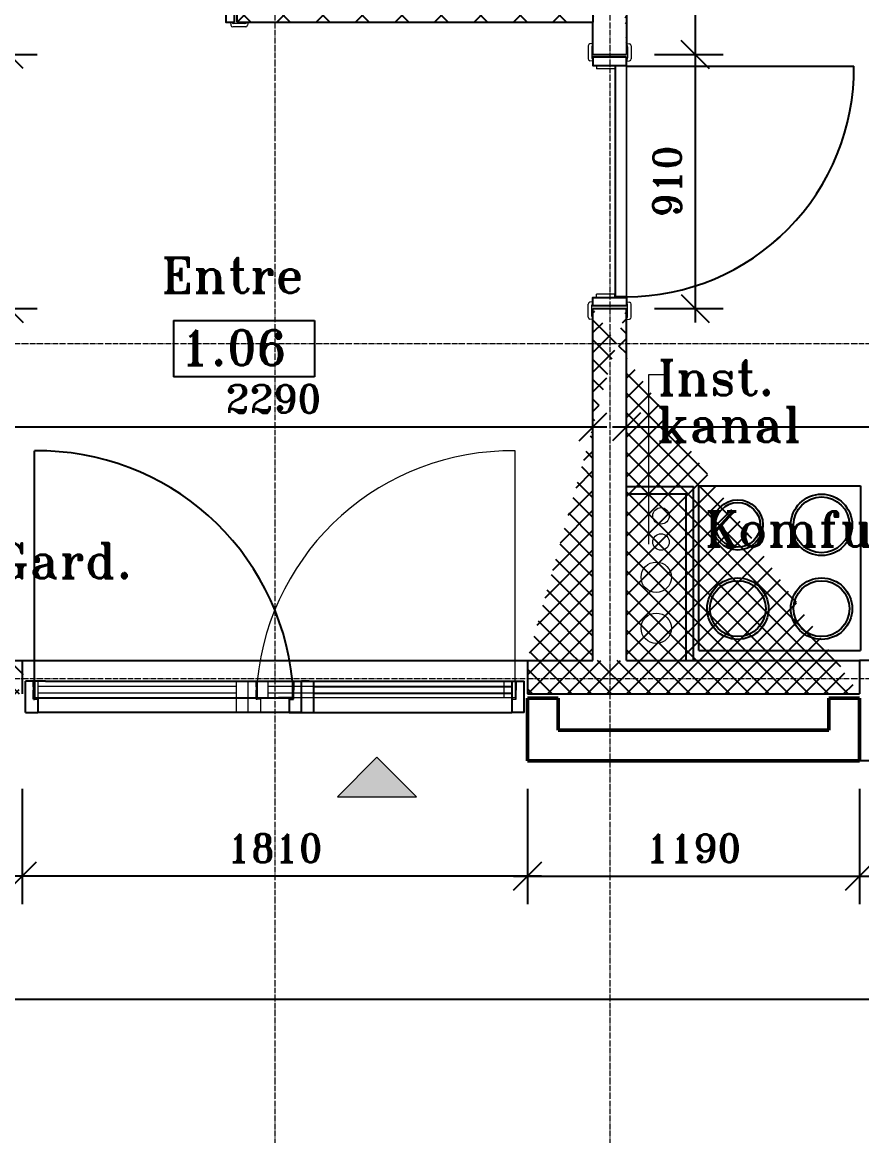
# Model space of a CAD drawing. Header units: millimetres. Extents: x -2 to 21000, y -2 to 14850.
# Drawn here: x 5852 to 8860, y 4951 to 8938 of the extents above; entities that cross this region are included whole.
import ezdxf

# ---------------------------------------------------------------- set-up
doc = ezdxf.new("R2010")
doc.units = ezdxf.units.MM
doc.linetypes.add('CENTERLINE', pattern=[27, 20, -3, 1, -3])
for name, color, linetype, lineweight in [('BETON', 1, 'Continuous', 25), ('DIM', 4, 'Continuous', 18), ('GASBETON', 2, 'Continuous', 25), ('MODUL', 8, 'CENTERLINE', 18), ('VINDUERDØRE', 6, 'Continuous', 18), ('YDER', 3, 'Continuous', 50)]:
    doc.layers.add(name, color=color, linetype=linetype, lineweight=lineweight)
for name, color, linetype in [('KONTUR', 7, 'Continuous'), ('SIGNATUR', 8, 'Continuous'), ('TEKST', 1, 'Continuous'), ('VVS', 191, 'Continuous')]:
    doc.layers.add(name, color=color, linetype=linetype)
doc.styles.add('ROMANT', font='romant.shx')
doc.dimstyles.new('MOLLEN', dxfattribs={"dimscale": 50, "dimtxt": 2, "dimasz": 2, "dimexe": 2, "dimexo": 2, "dimgap": 1, "dimtad": 1, "dimtoh": 1, "dimdec": 0, "dimzin": 0, "dimdsep": 46, "dimtxsty": 'ROMANT', "dimblk": 'OBLIQUE', "dimcen": 0, "dimdle": 1, "dimadec": 0, "dimazin": 0, "dimtfac": 1, "dimtdec": 0, "dimtix": 1, "dimtofl": 0, "dimtmove": 1, "dimatfit": 3, "dimldrblk": 'KRYDS', "dimfxl": 1, "dimtolj": 1, "dimtzin": 0, "dimarcsym": 0})
pattern_1 = [(45, (0, 0), (-35.35534, 35.35534), []), (135, (0, 0), (-35.35534, -35.35534), [])]

# ---------------------------------------------------------------- blocks, each defined once
blk = doc.blocks.new('_Oblique')
at = {"color": 0, "linetype": 'ByBlock', "lineweight": -2}
blk.add_line((-0.5, -0.5), (0.5, 0.5), dxfattribs=at)
blk = doc.blocks.new('*D80')
at = {"layer": 'DefPoints', "color": 0, "transparency": 16777216}
for p in [(2862.3, 6292.7), (17852.3, 5880.2), (17852.3, 5439.5)]:
    blk.add_point(p, dxfattribs=at)
at = {"layer": 'DIM', "color": 0, "lineweight": -2, "transparency": 16777216}
for p, q in [((2862.3, 6192.7), (2862.3, 5339.5)), ((17852.3, 5780.2), (17852.3, 5339.5)), ((2812.3, 5439.5), (17902.3, 5439.5))]:
    blk.add_line(p, q, dxfattribs=at)
at = {"layer": 'DIM', "color": 0, "lineweight": -2, "transparency": 16777216, "xscale": 100, "yscale": 100, "zscale": 100, "rotation": 180}
blk.add_blockref('_Oblique', (2862.3, 5439.5), dxfattribs=at)
at = {"layer": 'DIM', "color": 0, "lineweight": -2, "transparency": 16777216, "xscale": 100, "yscale": 100, "zscale": 100}
blk.add_blockref('_Oblique', (17852.3, 5439.5), dxfattribs=at)
at = {"layer": 'DIM', "color": 0, "transparency": 16777216, "insert": (10357.3, 5539.5), "char_height": 100, "attachment_point": 5, "style": 'ROMANT'}
blk.add_mtext('\\A1;14990', dxfattribs=at)
blk = doc.blocks.new('KRYDS')
at = {"color": 4}
for p, q in [((0, -1.5), (0, 1.5)), ((-1.5, 0), (1.5, 0))]:
    blk.add_line(p, q, dxfattribs=at)
blk.add_circle((0, 0), 0.75, dxfattribs=at)
blk = doc.blocks.new('*D81')
at = {"layer": 'DefPoints', "color": 0, "transparency": 16777216}
for p in [(7662.3, 6292.7), (8852.3, 6292.7), (8852.3, 5880.2)]:
    blk.add_point(p, dxfattribs=at)
at = {"layer": 'DIM', "color": 0, "lineweight": -2, "transparency": 16777216}
for p, q in [((7662.3, 6192.7), (7662.3, 5780.2)), ((8852.3, 6192.7), (8852.3, 5780.2)), ((7612.3, 5880.2), (8902.3, 5880.2))]:
    blk.add_line(p, q, dxfattribs=at)
at = {"layer": 'DIM', "color": 0, "lineweight": -2, "transparency": 16777216, "xscale": 100, "yscale": 100, "zscale": 100, "rotation": 180}
blk.add_blockref('_Oblique', (7662.3, 5880.2), dxfattribs=at)
at = {"layer": 'DIM', "color": 0, "lineweight": -2, "transparency": 16777216, "xscale": 100, "yscale": 100, "zscale": 100}
blk.add_blockref('_Oblique', (8852.3, 5880.2), dxfattribs=at)
at = {"layer": 'DIM', "color": 0, "transparency": 16777216, "insert": (8257.3, 5980.2), "char_height": 100, "attachment_point": 5, "style": 'ROMANT'}
blk.add_mtext('\\A1;1190', dxfattribs=at)
blk = doc.blocks.new('*D82')
at = {"layer": 'DefPoints', "color": 0, "transparency": 16777216}
for p in [(8852.3, 6292.7), (9462.3, 6292.7), (9462.3, 5880.2)]:
    blk.add_point(p, dxfattribs=at)
at = {"layer": 'DIM', "color": 0, "lineweight": -2, "transparency": 16777216}
for p, q in [((8852.3, 6192.7), (8852.3, 5780.2)), ((9462.3, 6192.7), (9462.3, 5780.2)), ((8802.3, 5880.2), (9512.3, 5880.2))]:
    blk.add_line(p, q, dxfattribs=at)
at = {"layer": 'DIM', "color": 0, "lineweight": -2, "transparency": 16777216, "xscale": 100, "yscale": 100, "zscale": 100, "rotation": 180}
blk.add_blockref('_Oblique', (8852.3, 5880.2), dxfattribs=at)
at = {"layer": 'DIM', "color": 0, "lineweight": -2, "transparency": 16777216, "xscale": 100, "yscale": 100, "zscale": 100}
blk.add_blockref('_Oblique', (9462.3, 5880.2), dxfattribs=at)
at = {"layer": 'DIM', "color": 0, "transparency": 16777216, "insert": (9157.3, 5980.2), "char_height": 100, "attachment_point": 5, "style": 'ROMANT'}
blk.add_mtext('\\A1;610', dxfattribs=at)
blk = doc.blocks.new('*D61')
at = {"layer": 'DefPoints', "color": 0, "transparency": 16777216}
for p in [(5852.3, 6292.7), (7662.3, 6292.7), (5852.3, 5880.2)]:
    blk.add_point(p, dxfattribs=at)
at = {"layer": 'DIM', "color": 0, "lineweight": -2, "transparency": 16777216}
for p, q in [((5852.3, 6192.7), (5852.3, 5780.2)), ((7662.3, 6192.7), (7662.3, 5780.2)), ((7712.3, 5880.2), (5802.3, 5880.2))]:
    blk.add_line(p, q, dxfattribs=at)
at = {"layer": 'DIM', "color": 0, "lineweight": -2, "transparency": 16777216, "xscale": 100, "yscale": 100, "zscale": 100, "rotation": 180}
blk.add_blockref('_Oblique', (5852.3, 5880.2), dxfattribs=at)
at = {"layer": 'DIM', "color": 0, "lineweight": -2, "transparency": 16777216, "xscale": 100, "yscale": 100, "zscale": 100}
blk.add_blockref('_Oblique', (7662.3, 5880.2), dxfattribs=at)
at = {"layer": 'DIM', "color": 0, "transparency": 16777216, "insert": (6757.3, 5980.2), "char_height": 100, "attachment_point": 5, "style": 'ROMANT'}
blk.add_mtext('\\A1;1810', dxfattribs=at)
blk = doc.blocks.new('*D62')
at = {"layer": 'DefPoints', "color": 0, "transparency": 16777216}
for p in [(4662.3, 6292.7), (5852.3, 6292.7), (4662.3, 5880.2)]:
    blk.add_point(p, dxfattribs=at)
at = {"layer": 'DIM', "color": 0, "lineweight": -2, "transparency": 16777216}
for p, q in [((4662.3, 6192.7), (4662.3, 5780.2)), ((5852.3, 6192.7), (5852.3, 5780.2)), ((5902.3, 5880.2), (4612.3, 5880.2))]:
    blk.add_line(p, q, dxfattribs=at)
at = {"layer": 'DIM', "color": 0, "lineweight": -2, "transparency": 16777216, "xscale": 100, "yscale": 100, "zscale": 100, "rotation": 180}
blk.add_blockref('_Oblique', (4662.3, 5880.2), dxfattribs=at)
at = {"layer": 'DIM', "color": 0, "lineweight": -2, "transparency": 16777216, "xscale": 100, "yscale": 100, "zscale": 100}
blk.add_blockref('_Oblique', (5852.3, 5880.2), dxfattribs=at)
at = {"layer": 'DIM', "color": 0, "transparency": 16777216, "insert": (5257.3, 5980.2), "char_height": 100, "attachment_point": 5, "style": 'ROMANT'}
blk.add_mtext('\\A1;1190', dxfattribs=at)
blk = doc.blocks.new('*D31')
at = {"layer": 'DefPoints', "color": 0, "transparency": 16777216}
for p in [(8017.3, 12522.7), (8017.3, 8822.5), (8263.5, 8822.5)]:
    blk.add_point(p, dxfattribs=at)
at = {"layer": 'DIM', "color": 0, "lineweight": -2, "transparency": 16777216}
for p, q in [((8263.5, 12572.7), (8263.5, 8772.5)), ((8117.3, 12522.7), (8363.5, 12522.7)), ((8117.3, 8822.5), (8363.5, 8822.5))]:
    blk.add_line(p, q, dxfattribs=at)
at = {"layer": 'DIM', "color": 0, "lineweight": -2, "transparency": 16777216, "xscale": 100, "yscale": 100, "zscale": 100}
for p, rotation in [((8263.5, 12522.7), 90), ((8263.5, 8822.5), 270)]:
    blk.add_blockref('_Oblique', p, dxfattribs=dict(at, rotation=rotation))
at = {"layer": 'DIM', "color": 0, "transparency": 16777216, "insert": (8163.5, 10672.6), "char_height": 100, "attachment_point": 5, "rotation": 90, "style": 'ROMANT'}
blk.add_mtext('\\A1;3700', dxfattribs=at)
blk = doc.blocks.new('*D32')
at = {"layer": 'DefPoints', "color": 0, "transparency": 16777216}
for p in [(8017.3, 8822.5), (8017.3, 7912.5), (8263.5, 7912.5)]:
    blk.add_point(p, dxfattribs=at)
at = {"layer": 'DIM', "color": 0, "lineweight": -2, "transparency": 16777216}
for p, q in [((8263.5, 8872.5), (8263.5, 7862.5)), ((8117.3, 8822.5), (8363.5, 8822.5)), ((8117.3, 7912.5), (8363.5, 7912.5))]:
    blk.add_line(p, q, dxfattribs=at)
at = {"layer": 'DIM', "color": 0, "lineweight": -2, "transparency": 16777216, "xscale": 100, "yscale": 100, "zscale": 100}
for p, rotation in [((8263.5, 8822.5), 90), ((8263.5, 7912.5), 270)]:
    blk.add_blockref('_Oblique', p, dxfattribs=dict(at, rotation=rotation))
at = {"layer": 'DIM', "color": 0, "transparency": 16777216, "insert": (8163.5, 8367.5), "char_height": 100, "attachment_point": 5, "rotation": 90, "style": 'ROMANT'}
blk.add_mtext('\\A1;910', dxfattribs=at)
blk = doc.blocks.new('*D43')
at = {"layer": 'DefPoints', "color": 0, "transparency": 16777216}
for p in [(5607.3, 8822.5), (5607.3, 7912.5), (5806.2, 7912.5)]:
    blk.add_point(p, dxfattribs=at)
at = {"layer": 'DIM', "color": 0, "lineweight": -2, "transparency": 16777216}
for p, q in [((5806.2, 8872.5), (5806.2, 7862.5)), ((5707.3, 8822.5), (5906.2, 8822.5)), ((5707.3, 7912.5), (5906.2, 7912.5))]:
    blk.add_line(p, q, dxfattribs=at)
at = {"layer": 'DIM', "color": 0, "lineweight": -2, "transparency": 16777216, "xscale": 100, "yscale": 100, "zscale": 100}
for p, rotation in [((5806.2, 8822.5), 90), ((5806.2, 7912.5), 270)]:
    blk.add_blockref('_Oblique', p, dxfattribs=dict(at, rotation=rotation))
at = {"layer": 'DIM', "color": 0, "transparency": 16777216, "insert": (5706.2, 8367.5), "char_height": 100, "attachment_point": 5, "rotation": 90, "style": 'ROMANT'}
blk.add_mtext('\\A1;910', dxfattribs=at)
blk = doc.blocks.new('*D46')
at = {"layer": 'DefPoints', "color": 0, "transparency": 16777216}
for p in [(5806.2, 7912.5), (5607.3, 6652.7), (5806.2, 6652.7)]:
    blk.add_point(p, dxfattribs=at)
at = {"layer": 'DIM', "color": 0, "lineweight": -2, "transparency": 16777216}
for p, q in [((5806.2, 7962.5), (5806.2, 6602.7)), ((5707.3, 6652.7), (5906.2, 6652.7))]:
    blk.add_line(p, q, dxfattribs=at)
at = {"layer": 'DIM', "color": 0, "lineweight": -2, "transparency": 16777216, "xscale": 100, "yscale": 100, "zscale": 100}
for p, rotation in [((5806.2, 7912.5), 90), ((5806.2, 6652.7), 270)]:
    blk.add_blockref('_Oblique', p, dxfattribs=dict(at, rotation=rotation))
at = {"layer": 'DIM', "color": 0, "transparency": 16777216, "insert": (5706.2, 7282.6), "char_height": 100, "attachment_point": 5, "rotation": 90, "style": 'ROMANT'}
blk.add_mtext('\\A1;1260', dxfattribs=at)
blk = doc.blocks.new('*D48')
at = {"layer": 'DefPoints', "color": 0, "transparency": 16777216}
for p in [(7897.3, 7489.1), (5607.3, 6652.7), (7897.3, 6652.7)]:
    blk.add_point(p, dxfattribs=at)
at = {"layer": 'DIM', "color": 0, "lineweight": -2, "transparency": 16777216}
for p, q in [((5607.3, 6752.7), (5607.3, 7589.1)), ((7897.3, 6752.7), (7897.3, 7589.1)), ((5557.3, 7489.1), (7947.3, 7489.1))]:
    blk.add_line(p, q, dxfattribs=at)
at = {"layer": 'DIM', "color": 0, "lineweight": -2, "transparency": 16777216, "xscale": 100, "yscale": 100, "zscale": 100, "rotation": 180}
blk.add_blockref('_Oblique', (5607.3, 7489.1), dxfattribs=at)
at = {"layer": 'DIM', "color": 0, "lineweight": -2, "transparency": 16777216, "xscale": 100, "yscale": 100, "zscale": 100}
blk.add_blockref('_Oblique', (7897.3, 7489.1), dxfattribs=at)
at = {"layer": 'DIM', "color": 0, "transparency": 16777216, "insert": (6752.3, 7589.1), "char_height": 100, "attachment_point": 5, "style": 'ROMANT'}
blk.add_mtext('\\A1;2290', dxfattribs=at)
blk = doc.blocks.new('*D49')
at = {"layer": 'DefPoints', "color": 0, "transparency": 16777216}
for p in [(11497.3, 7489.1), (8017.3, 6652.7), (11497.3, 6652.7)]:
    blk.add_point(p, dxfattribs=at)
at = {"layer": 'DIM', "color": 0, "lineweight": -2, "transparency": 16777216}
for p, q in [((8017.3, 6752.7), (8017.3, 7589.1)), ((11497.3, 6752.7), (11497.3, 7589.1)), ((7967.3, 7489.1), (11547.3, 7489.1))]:
    blk.add_line(p, q, dxfattribs=at)
at = {"layer": 'DIM', "color": 0, "lineweight": -2, "transparency": 16777216, "xscale": 100, "yscale": 100, "zscale": 100, "rotation": 180}
blk.add_blockref('_Oblique', (8017.3, 7489.1), dxfattribs=at)
at = {"layer": 'DIM', "color": 0, "lineweight": -2, "transparency": 16777216, "xscale": 100, "yscale": 100, "zscale": 100}
blk.add_blockref('_Oblique', (11497.3, 7489.1), dxfattribs=at)
at = {"layer": 'DIM', "color": 0, "transparency": 16777216, "insert": (9757.3, 7589.1), "char_height": 100, "attachment_point": 5, "style": 'ROMANT'}
blk.add_mtext('\\A1;3480', dxfattribs=at)
blk = doc.blocks.new('KOMFUR-T')
at = {"layer": 'VVS'}
for p, q in [((580, 0), (0, 0)), ((0, -590), (0, 0)), ((580, 0), (580, -590)), ((580, -590), (0, -590))]:
    blk.add_line(p, q, dxfattribs=at)
for centre, radius in [((140, -150), 110), ((140, -150), 100), ((440, -150), 110), ((440, -150), 100), ((140, -450), 110), ((140, -450), 100), ((440, -450), 90), ((440, -450), 80)]:
    blk.add_circle(centre, radius, dxfattribs=at)
blk = doc.blocks.new('dor910')
for p, q in [((-40, -40), (-40, -870)), ((0, -42.5), (815, -42.5)), ((0, -867.5), (-40, -867.5))]:
    blk.add_line(p, q)
for points in [[(0, -10), (-120, -10), (-120, -40), (0, -40)], [(0, -900), (-120, -900), (-120, -870), (0, -870)]]:
    blk.add_lwpolyline(points, close=True)
blk.add_arc((-1.5, -51), 816.5, 270.1033, 0.5954)
at = {"layer": 'VINDUERDØRE'}
for p in [(-120, -10), (-107, -40)]:
    blk.add_line(p, (-120, -40), dxfattribs=at)
blk = doc.blocks.new('Dobbleltdor')
for p, q in [((43.9, 46.2), (43.9, 870.4)), ((40, 46.2), (12, 46.2)), ((12, -66.9), (12, 46.2)), ((40, 25.7), (40, 46.2)), ((40, 44.7), (40, 25.7)), ((82.8, 46.2), (43.9, 46.2)), ((43.9, 46.2), (43.9, -13.9)), ((82.8, 46.2), (1774.8, 46.1)), ((929.2, 46.1), (968.1, 46.1)), ((968.1, 46.1), (968.1, -13.9)), ((972, 46.2), (972, 25.7)), ((972, 46.2), (1000, 46.2)), ((972, 25.7), (972, 44.7)), ((1028, 46.2), (1000, 46.2)), ((1000, -66.9), (1000, 46.2)), ((1000, -66.9), (1000, 46.2)), ((1044, 46.1), (1044, -66.9)), ((1754, 46.1), (1754, -66.9)), ((1774.8, 46.2), (1798, 46.2)), ((1798, -66.9), (1798, 46.2)), ((40, 25.7), (40, 13.7)), ((40, -18.8), (40, 13.7)), ((972, 25.7), (972, 13.7)), ((972, -18.8), (972, 13.7)), ((1044, 26.3), (1754, 26.3)), ((1044, 3.3), (1754, 3.3)), ((1044, 0.3), (1044, -66.9)), ((56, -18.8), (40, -18.8)), ((40, -18.8), (44, -18.8)), ((40, -18.8), (44, -18.8)), ((43.9, -13.9), (59.1, -13.9)), ((43.9, -13.9), (93.6, -13.9)), ((49.9, -13.9), (60.4, -13.9)), ((56, -18.8), (56, -66.9)), ((56, -20.9), (56, -53.5)), ((93.6, -13.9), (968.1, -13.9)), ((968.1, -13.9), (918.4, -13.9)), ((962.1, -13.9), (951.6, -13.9)), ((968.1, -13.9), (952.9, -13.9)), ((956, -18.8), (972, -18.8)), ((956, -18.8), (956, -55.9)), ((956, -20.9), (956, -66.9)), ((972, -18.8), (968, -18.8)), ((972, -18.8), (968, -18.8)), ((1044, -18.8), (1044, -55.9)), ((1044, -18.8), (1044, -55.9)), ((1754, -18.8), (1754, -55.9)), ((12, -66.9), (56, -66.9)), ((956, -66.9), (56, -66.9)), ((1000, -66.9), (956, -66.9)), ((956, -66.9), (1754, -66.9)), ((1000, -66.9), (1044, -66.9)), ((1798, -66.9), (1754, -66.9))]:
    blk.add_line(p, q)
blk.add_arc((57.8, -44.3), 914.7, 5.6716, 90.8737)
blk = doc.blocks.new('dor910_lille_karm')
for p, q in [((0, -42.5), (-830, -42.5)), ((0, -867.5), (0, -42.5)), ((40, -867.5), (40, -42.5))]:
    blk.add_line(p, q)
for points in [[(100, -10), (0, -10), (0, -40), (100, -40)], [(100, -900), (0, -900), (0, -870), (100, -870)]]:
    blk.add_lwpolyline(points, close=True)
blk.add_arc((-0.7, -38.2), 829.3, 180.2957, 270.0505)
blk.add_attdef('PRIS', (-384.2, -182.6), '', height=100)

msp = doc.modelspace()

# ---------------------------------------------------------------- hatches: boundary and pattern name
at = {"layer": 'SIGNATUR'}
h = msp.add_hatch(dxfattribs=at)
h.set_pattern_fill('_USER', color=256, scale=50, angle=45, style=0, double=1, pattern_type=0)
h.set_pattern_definition(pattern_1)
h.paths.add_polyline_path([(6642.3, 12642.7), (6642.3, 12522.7)], flags=16)
h.paths.add_polyline_path([(8372.1, 12522.7), (8372.1, 12642.7)])
edge = h.paths.add_edge_path()
edge.add_line((8017.3, 12522.7), (8017.3, 8822.5))
edge.add_line((7897.3, 12522.7), (7897.3, 8937.7))
edge.add_line((7897.3, 8822.5), (8017.3, 8822.5))
edge.add_line((7897.3, 8822.5), (7897.3, 8937.7))
edge.add_line((8017.3, 12522.7), (8372.1, 12522.7))
edge.add_line((6642.3, 12522.7), (7897.3, 12522.7))
edge.add_line((8372.1, 12642.7), (6647.3, 12642.7))
edge.add_line((8372.1, 12522.7), (8372.1, 12642.7))
edge.add_line((8372.1, 12522.7), (8282.1, 12522.7))
h = msp.add_hatch(dxfattribs=at)
h.set_pattern_fill('_USER', color=256, scale=50, angle=45, style=0, double=1, pattern_type=0)
h.set_pattern_definition(pattern_1)
h.paths.add_polyline_path([(4662.3, 6652.7), (5607.3, 6652.7), (5852.3, 6652.7), (5852.3, 6532.7), (4662.3, 6532.7)])
h.paths.add_polyline_path([(4052.3, 6652.7), (4052.3, 6532.7), (3102.3, 6532.7), (3102.3, 9882.7), (3222.3, 9882.7), (3222.3, 8937.7), (3222.3, 6652.7)])
h.paths.add_polyline_path([(3102.3, 11022.7), (3102.3, 10492.7), (3222.3, 10492.7), (3222.3, 10742.7), (3222.3, 11022.7)])
edge = h.paths.add_edge_path()
edge.add_line((5852.3, 6652.7), (5852.3, 6532.7))
edge.add_line((5852.3, 6652.7), (5762.3, 6652.7))
edge.add_line((4052.3, 6652.7), (4052.3, 6532.7))
edge.add_line((3222.3, 10492.7), (3222.3, 10582.7))
edge.add_line((3222.3, 10492.7), (3102.3, 10492.7))
h = msp.add_hatch(dxfattribs=at)
h.set_pattern_fill('_USER', color=256, scale=100, angle=45, style=0, double=1, pattern_type=0)
h.set_pattern_definition([(45, (0, -230.4), (-70.7107, 70.7107), []), (135, (0, -230.4), (-70.7107, -70.7107), [])])
h.paths.add_polyline_path([(7897.3, 9037.7), (6757.3, 9037.7), (6757.3, 8987.7), (7897.3, 8987.7)])
h.paths.add_polyline_path([(7897.3, 8987.7), (6757.3, 8987.7), (6757.3, 8937.7), (7897.3, 8937.7)])
h.paths.add_polyline_path([(6757.3, 9037.7), (6622.3, 9037.7), (6622.3, 8987.7), (6757.3, 8987.7)])
h.paths.add_polyline_path([(6757.3, 8987.7), (6622.3, 8987.7), (6622.3, 8937.7), (6708.5, 8937.7), (6757.3, 8937.7)])
h.paths.add_polyline_path([(5607.3, 7787.7), (5557.3, 7787.7), (5557.3, 6652.7), (5607.3, 6652.7)])
h.paths.add_polyline_path([(5557.3, 7787.7), (5507.3, 7787.7), (5507.3, 6652.7), (5557.3, 6652.7)])
h.paths.add_polyline_path([(5557.3, 7912.5), (5507.3, 7912.5), (5507.3, 7787.7), (5557.3, 7787.7)])
h.paths.add_polyline_path([(5607.3, 7912.5), (5557.3, 7912.5), (5557.3, 7787.7), (5607.3, 7787.7)])
h = msp.add_hatch(dxfattribs=at)
h.set_pattern_fill('_USER', color=256, scale=50, angle=45, style=0, double=1, pattern_type=0)
h.set_pattern_definition(pattern_1)
h.paths.add_polyline_path([(7662.3, 6652.7), (7662.3, 6532.7), (8852.3, 6532.7), (8852.3, 6652.7), (8017.3, 6652.7), (8017.3, 7912.5), (7897.3, 7912.5), (7897.3, 6652.7)])
edge = h.paths.add_edge_path(flags=17)
edge.add_line((7662.3, 6652.7), (7662.3, 6532.7))
edge.add_line((7662.3, 6652.7), (7662.3, 6532.7))
edge = h.paths.add_edge_path(flags=17)
edge.add_line((7662.3, 6652.7), (7752.3, 6652.7))
edge.add_line((8852.3, 6652.7), (8852.3, 6532.7))
edge.add_line((7897.3, 7912.5), (8017.3, 7912.5))

# ---------------------------------------------------------------- linework, layer by layer
at = {"layer": 'BETON'}
for p, q in [((7897.3, 12522.7), (7897.3, 8937.7)), ((8017.3, 12522.7), (8017.3, 8822.5)), ((7897.3, 8822.5), (7897.3, 8937.7)), ((7897.3, 8822.5), (8017.3, 8822.5)), ((7897.3, 6652.7), (7897.3, 7912.5)), ((7897.3, 7912.5), (8017.3, 7912.5)), ((7897.3, 7912.5), (8017.3, 7912.5)), ((8017.3, 6652.7), (8017.3, 7912.5)), ((5852.3, 6652.7), (5852.3, 6532.7)), ((5852.3, 6652.7), (5852.3, 6532.7)), ((7662.3, 6652.7), (7752.3, 6652.7)), ((7662.3, 6652.7), (7897.3, 6652.7)), ((7662.3, 6652.7), (7662.3, 6532.7)), ((7662.3, 6652.7), (7662.3, 6532.7)), ((7662.3, 6652.7), (7662.3, 6532.7)), ((8017.3, 6652.7), (8852.3, 6652.7)), ((8852.3, 6652.7), (8852.3, 6532.7)), ((8852.3, 6652.7), (8852.3, 6532.7)), ((7662.3, 6532.7), (8852.3, 6532.7))]:
    msp.add_line(p, q, dxfattribs=at)
at = {"layer": 'DIM'}
for p, q in [((8017.3, 8812.5), (8017.3, 7922.5)), ((8151.8, 7675.1), (8096.1, 7675.1)), ((8096.1, 7675.1), (8096.1, 7068.8)), ((7123, 6305.9), (6981.6, 6164.5)), ((7123, 6305.9), (7264.5, 6164.5)), ((6981.6, 6164.5), (7264.5, 6164.5))]:
    msp.add_line(p, q, dxfattribs=at)
msp.add_solid([(6981.6, 6164.5), (7264.5, 6164.5), (7123, 6305.9), (7264.5, 6164.5)], dxfattribs=at)
at = {"layer": 'GASBETON'}
for q in [(6622.3, 9037.7), (7897.3, 8937.7)]:
    msp.add_line((6622.3, 8937.7), q, dxfattribs=at)
at = {"layer": 'KONTUR'}
for p, q in [((8017.3, 7275.6), (8257.3, 7275.6)), ((8257.3, 6652.7), (8257.3, 7275.6)), ((8017.3, 7249.6), (8231.3, 7249.6)), ((8231.3, 6652.7), (8231.3, 7249.6)), ((5852.3, 6652.7), (7662.3, 6652.7)), ((9462.3, 6652.7), (8852.3, 6652.7)), ((9462.3, 6292.7), (8852.3, 6292.7))]:
    msp.add_line(p, q, dxfattribs=at)
at = {"layer": 'MODUL'}
for p, q in [((6757.3, 13958.9), (6757.3, 4656.1)), ((7957.3, 13958.9), (7957.3, 4656.1)), ((1208.3, 7787.7), (19184.9, 7787.7)), ((1208.3, 6587.7), (19184.9, 6587.7))]:
    msp.add_line(p, q, dxfattribs=at)
at = {"layer": 'TEKST'}
for p, q in [((6394.4, 7869.5), (6899.3, 7869.5)), ((6394.4, 7869.5), (6394.4, 7668.3)), ((6899.3, 7869.5), (6899.3, 7668.3)), ((6899.3, 7668.3), (6394.4, 7668.3))]:
    msp.add_line(p, q, dxfattribs=at)
at = {"layer": 'VINDUERDØRE'}
for p, q in [((6612.3, 9037.7), (6612.3, 8937.7)), ((6612.3, 9037.7), (6612.3, 8937.7)), ((6582.3, 8950.7), (6582.3, 8937.7)), ((6612.3, 8937.7), (6582.3, 8937.7)), ((6603.3, 8936.8), (6598.3, 8936.8)), ((6598.3, 8936.8), (6599.8, 8926.8)), ((6649.2, 8933.7), (6610.5, 8933.7)), ((6661.3, 8936.8), (6656.4, 8936.8)), ((6661.3, 8936.8), (6659.9, 8926.8)), ((6652.9, 8920.8), (6606.8, 8920.8)), ((7880.5, 8853.1), (7880.5, 8806.9)), ((7896.5, 8861.5), (7886.4, 8860)), ((7896.5, 8861.5), (7896.5, 8856.6)), ((8018.2, 8861.5), (8028.3, 8860)), ((8018.2, 8861.5), (8018.2, 8856.6)), ((8034.2, 8853.1), (8034.2, 8806.9)), ((7893.4, 8849.3), (7893.4, 8810.7)), ((8017.3, 8812.5), (7897.3, 8812.5)), ((8017.3, 8812.5), (7897.3, 8812.5)), ((8017.3, 8812.5), (8017.3, 8782.5)), ((8021.3, 8849.3), (8021.3, 8810.7)), ((7896.5, 8798.5), (7886.4, 8800)), ((7896.5, 8803.5), (7896.5, 8798.5)), ((7910.3, 8782.5), (7910.3, 8770.5)), ((8017.3, 8782.5), (7975.8, 8782.5)), ((7975.8, 8782.5), (7975.8, 8770.5)), ((7977.3, 7955), (7977.3, 8780)), ((8017.3, 8780), (7977.3, 8780)), ((8017.3, 7955), (8017.3, 8780)), ((8017.3, 8780), (8832.3, 8780)), ((8018.2, 8803.5), (8018.2, 8798.5)), ((8018.2, 8798.5), (8028.3, 8800)), ((7975.8, 8770.5), (7910.3, 8770.5)), ((7896.5, 7936.5), (7886.4, 7935)), ((7896.5, 7931.6), (7896.5, 7936.5)), ((7910.3, 7952.5), (7897.3, 7952.5)), ((7897.3, 7922.5), (7897.3, 7952.5)), ((7910.3, 7952.5), (7910.3, 7964.5)), ((7975.8, 7964.5), (7910.3, 7964.5)), ((7975.8, 7952.5), (7975.8, 7964.5)), ((8017.3, 7952.5), (7975.8, 7952.5)), ((8017.3, 7955), (7977.3, 7955)), ((8017.3, 7922.5), (8017.3, 7952.5)), ((8018.2, 7936.5), (8028.3, 7935)), ((8018.2, 7931.6), (8018.2, 7936.5)), ((7880.5, 7881.9), (7880.5, 7928.1)), ((7893.4, 7885.7), (7893.4, 7924.3)), ((8017.3, 7922.5), (7897.3, 7922.5)), ((8021.3, 7885.7), (8021.3, 7924.3)), ((8034.2, 7881.9), (8034.2, 7928.1)), ((7896.5, 7873.5), (7886.4, 7875)), ((7896.5, 7873.5), (7896.5, 7878.5)), ((8018.2, 7873.5), (8018.2, 7878.5)), ((8018.2, 7873.5), (8028.3, 7875)), ((7618.4, 6578.9), (7618.4, 7403.1)), ((5864.3, 6465.8), (5864.3, 6578.9)), ((5887.5, 6578.9), (5864.3, 6578.9)), ((7579.5, 6578.9), (5887.5, 6578.8)), ((5908.3, 6578.8), (5908.3, 6465.8)), ((6618.3, 6578.8), (6618.3, 6465.8)), ((6634.3, 6578.9), (6662.3, 6578.9)), ((6662.3, 6465.8), (6662.3, 6578.9)), ((6662.3, 6465.8), (6662.3, 6578.9)), ((6690.3, 6578.9), (6662.3, 6578.9)), ((6690.3, 6578.9), (6690.3, 6558.4)), ((6694.2, 6578.8), (6694.2, 6518.8)), ((6733.1, 6578.8), (6694.2, 6578.8)), ((6733.1, 6518.8), (6733.1, 6578.8)), ((7579.5, 6578.9), (7618.4, 6578.9)), ((7579.5, 6518.8), (7579.5, 6578.9)), ((7618.4, 6578.9), (7618.4, 6518.8)), ((7622.3, 6578.9), (7650.3, 6578.9)), ((7622.3, 6558.4), (7622.3, 6578.9)), ((7650.3, 6465.8), (7650.3, 6578.9)), ((6618.3, 6559), (5908.3, 6559)), ((6690.3, 6558.4), (6690.3, 6577.4)), ((6690.3, 6558.4), (6690.3, 6546.4)), ((6690.3, 6513.9), (6690.3, 6546.4)), ((7579.5, 6559), (6733.1, 6559)), ((7622.3, 6577.4), (7622.3, 6558.4)), ((7622.3, 6558.4), (7622.3, 6546.4)), ((7622.3, 6513.9), (7622.3, 6546.4)), ((6618.3, 6536), (5908.3, 6536)), ((5908.3, 6513.9), (5908.3, 6476.8)), ((6618.3, 6533), (6618.3, 6465.8)), ((6618.3, 6513.9), (6618.3, 6476.8)), ((6618.3, 6513.9), (6618.3, 6476.8)), ((6690.3, 6513.9), (6694.3, 6513.9)), ((6690.3, 6513.9), (6694.3, 6513.9)), ((6706.3, 6513.9), (6690.3, 6513.9)), ((7568.7, 6518.8), (6694.2, 6518.8)), ((6694.2, 6518.8), (6709.5, 6518.8)), ((6694.2, 6518.8), (6744, 6518.8)), ((6700.2, 6518.8), (6710.7, 6518.8)), ((6706.3, 6513.9), (6706.3, 6476.8)), ((6706.3, 6511.8), (6706.3, 6465.8)), ((7579.5, 6536), (6733.1, 6536)), ((7618.4, 6518.8), (7568.7, 6518.8)), ((7612.4, 6518.8), (7601.9, 6518.8)), ((7618.4, 6518.8), (7603.2, 6518.8)), ((7606.3, 6513.9), (7622.3, 6513.9)), ((7606.3, 6513.9), (7606.3, 6465.8)), ((7606.3, 6511.8), (7606.3, 6479.2)), ((7622.3, 6513.9), (7618.3, 6513.9)), ((7622.3, 6513.9), (7618.3, 6513.9)), ((5864.3, 6465.8), (5908.3, 6465.8)), ((6706.3, 6465.8), (5908.3, 6465.8)), ((6662.3, 6465.8), (6618.3, 6465.8)), ((6662.3, 6465.8), (6706.3, 6465.8)), ((6706.3, 6465.8), (7606.3, 6465.8)), ((7650.3, 6465.8), (7606.3, 6465.8))]:
    msp.add_line(p, q, dxfattribs=at)
for centre, radius in [((8141, 7170.3), 29.6), ((8141, 7076.6), 29.6), ((8123.9, 6950.7), 54.3), ((8123.9, 6768.1), 54.3)]:
    msp.add_circle(centre, radius, dxfattribs=at)
for centre, radius, start, end in [((6610.5, 8943.7), 10, 223.6473, 270), ((6649.2, 8943.7), 10, 270, 316.3527), ((6606.8, 8927.8), 7, 188.4581, 270), ((6652.9, 8927.8), 7, 270, 351.5419), ((7887.5, 8853.1), 7, 98.4581, 180), ((7903.4, 8849.3), 10, 133.6473, 180), ((8011.3, 8849.3), 10, 0, 46.3527), ((8027.2, 8853.1), 7, 0, 81.5419), ((7887.5, 8806.9), 7, 180, 261.5419), ((7903.4, 8810.7), 10, 180, 226.3527), ((8015.9, 8771.5), 816.5, 270.1033, 0.5954), ((8011.3, 8810.7), 10, 313.6473, 0), ((8027.2, 8806.9), 7, 278.4581, 0), ((7887.5, 7928.1), 7, 98.4581, 180), ((8027.2, 7928.1), 7, 0, 81.5419), ((7903.4, 7924.3), 10, 133.6473, 180), ((8011.3, 7924.3), 10, 0, 46.3527), ((7887.5, 7881.9), 7, 180, 261.5419), ((7903.4, 7885.7), 10, 180, 226.3527), ((8011.3, 7885.7), 10, 313.6473, 0), ((8027.2, 7881.9), 7, 278.4581, 0), ((7604.5, 6488.4), 914.7, 89.1263, 174.3284)]:
    msp.add_arc(centre, radius, start, end, dxfattribs=at)
at = {"layer": 'YDER'}
for p, q in [((7662.3, 6517.7), (7662.3, 6292.7)), ((7662.3, 6292.7), (7662.3, 6517.7)), ((7662.3, 6517.7), (7662.3, 6292.7)), ((7662.3, 6517.7), (7662.3, 6292.7)), ((7662.3, 6517.7), (7662.3, 6292.7)), ((7662.3, 6517.7), (7772.3, 6517.7)), ((7772.3, 6517.7), (7772.3, 6402.7)), ((8742.3, 6517.7), (8742.3, 6402.7)), ((8852.3, 6517.7), (8742.3, 6517.7)), ((8852.3, 6517.7), (8852.3, 6292.7)), ((8852.3, 6292.7), (8852.3, 6517.7)), ((8852.3, 6517.7), (8852.3, 6292.7)), ((8852.3, 6517.7), (8852.3, 6292.7)), ((8852.3, 6517.7), (8852.3, 6292.7)), ((7772.3, 6402.7), (8742.3, 6402.7)), ((7662.3, 6292.7), (8852.3, 6292.7))]:
    msp.add_line(p, q, dxfattribs=at)

# ---------------------------------------------------------------- block references
at = {"rotation": 270}
msp.add_blockref('dor910_lille_karm', (6622.3, 9037.7), dxfattribs=at)
for name, p in [('dor910', (8017.3, 8822.5)), ('Dobbleltdor', (5852.3, 6532.7))]:
    msp.add_blockref(name, p)
at = {"layer": 'DIM', "rotation": 180}
msp.add_blockref('KOMFUR-T', (8856.2, 6688.1), dxfattribs=at)

# ---------------------------------------------------------------- texts
at = {"layer": 'TEKST', "style": 'ROMANT'}
for s, p in [('Entre', (6351.7, 7968.7)), ('1.06', (6419.4, 7709.8)), ('Inst.', (8129.7, 7602.7)), ('kanal', (8124.5, 7435.1)), ('Komfur', (8298, 7060.8)), ('Gard.', (5755, 6947.2))]:
    msp.add_text(s, height=125, dxfattribs=at).set_placement(p)

# ---------------------------------------------------------------- dimensions: what is measured, and where the dimension line sits
at = {"layer": 'DIM'}
for base, p1, p2, picture, middle in [((8263.5, 8822.5), (8017.3, 12522.7), (8017.3, 8822.5), '*D31', (8163.5, 10672.6)), ((5806.2, 7912.5), (5607.3, 8822.5), (5607.3, 7912.5), '*D43', (5706.2, 8367.5)), ((8263.5, 7912.5), (8017.3, 8822.5), (8017.3, 7912.5), '*D32', (8163.5, 8367.5)), ((5806.2, 6652.7), (5806.2, 7912.5), (5607.3, 6652.7), '*D46', (5706.2, 7282.6))]:
    dim = msp.add_linear_dim(base=base, p1=p1, p2=p2, angle=90, dimstyle='MOLLEN', dxfattribs=at)
    dim.commit()
    dim.dimension.update_dxf_attribs({"geometry": picture, "text_midpoint": middle})
for base, p1, p2, picture, middle in [((7897.3, 7489.1), (5607.3, 6652.7), (7897.3, 6652.7), '*D48', (6752.3, 7589.1)), ((11497.3, 7489.1), (8017.3, 6652.7), (11497.3, 6652.7), '*D49', (9757.3, 7589.1)), ((17852.3, 5439.5), (2862.3, 6292.7), (17852.3, 5880.2), '*D80', (10357.3, 5539.5)), ((4662.3, 5880.2), (5852.3, 6292.7), (4662.3, 6292.7), '*D62', (5257.3, 5980.2)), ((5852.3, 5880.2), (7662.3, 6292.7), (5852.3, 6292.7), '*D61', (6757.3, 5980.2)), ((8852.3, 5880.2), (7662.3, 6292.7), (8852.3, 6292.7), '*D81', (8257.3, 5980.2)), ((9462.3, 5880.2), (8852.3, 6292.7), (9462.3, 6292.7), '*D82', (9157.3, 5980.2))]:
    dim = msp.add_linear_dim(base=base, p1=p1, p2=p2, dimstyle='MOLLEN', dxfattribs=at)
    dim.commit()
    dim.dimension.update_dxf_attribs({"geometry": picture, "text_midpoint": middle})

doc.saveas('drawing.dxf')
